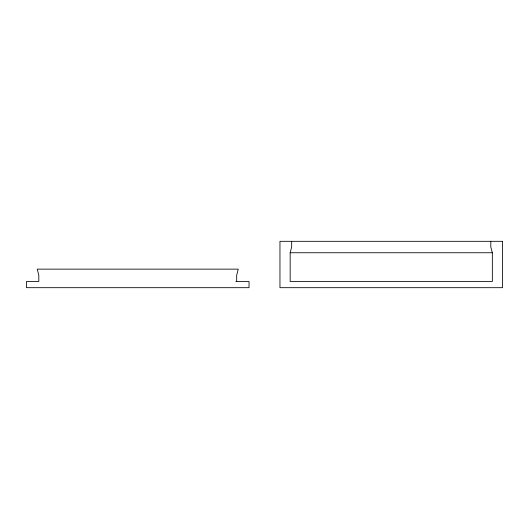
<?xml version="1.0" encoding="UTF-8"?>
<svg xmlns="http://www.w3.org/2000/svg" width="529" height="529" viewBox="0 0 529 529"><rect width="100%" height="100%" fill="white"/><g stroke="black" fill="none" stroke-linecap="round" stroke-linejoin="round"><path stroke-width="0.79" d="M291.704 241.317L291.638 247.03L290.163 252.75L290.163 281.501L492.347 281.501L492.347 252.75L490.806 247.03L490.8 241.317M290.163 252.75L492.347 252.75M235.855 281.501L249.04 281.501L249.04 287.683L26.45 287.683L26.45 281.501L38.815 281.501L38.815 275.318L37.268 269.135L238.222 269.135L236.675 275.318L236.675 281.501M502.55 241.317L279.96 241.317L279.96 287.683L502.55 287.683L502.55 241.317"/></g></svg>
